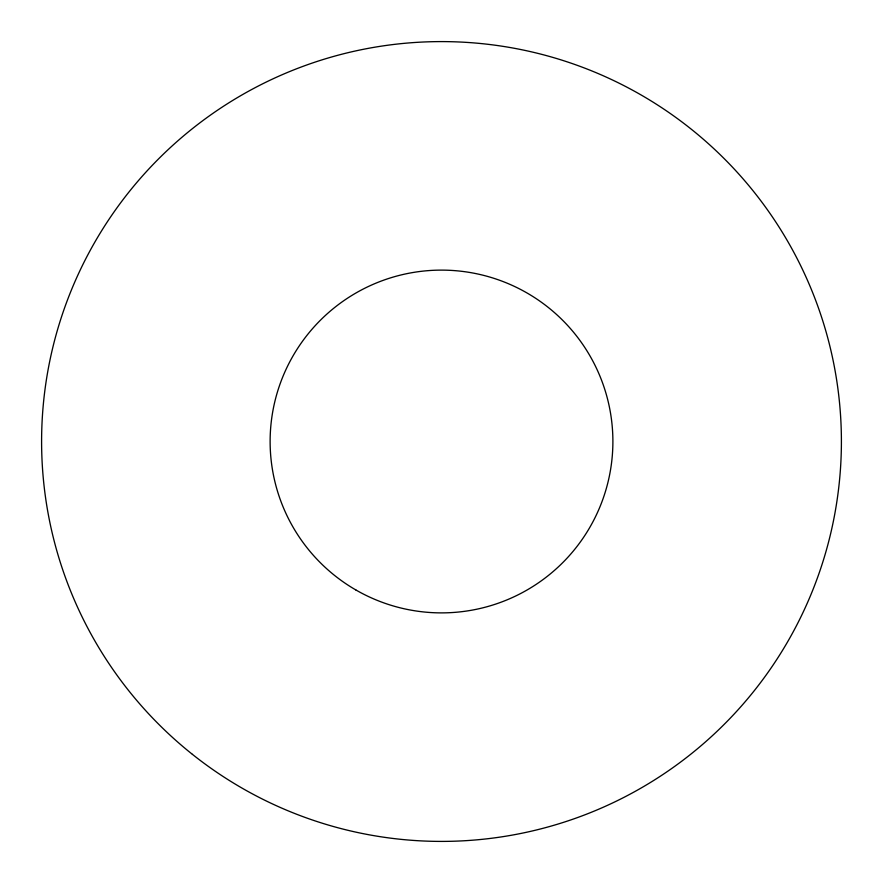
<?xml version="1.0" encoding="UTF-8"?>
<svg xmlns="http://www.w3.org/2000/svg" width="883" height="883" viewBox="0 0 883 883"><rect width="100%" height="100%" fill="white"/><g stroke="black" fill="none" stroke-linecap="round" stroke-linejoin="round"><path stroke-width="1.32" d="M192.417 754.358A399.9 399.9 0 0 0 836.985 500.782A399.9 399.9 0 0 0 295.099 69.36A399.9 399.9 0 0 0 192.417 754.358M355.805 589.921A171.39 171.39 0 0 0 612.89 441.5A171.39 171.39 0 0 0 355.805 293.079A171.39 171.39 0 0 0 355.805 589.921"/></g></svg>
